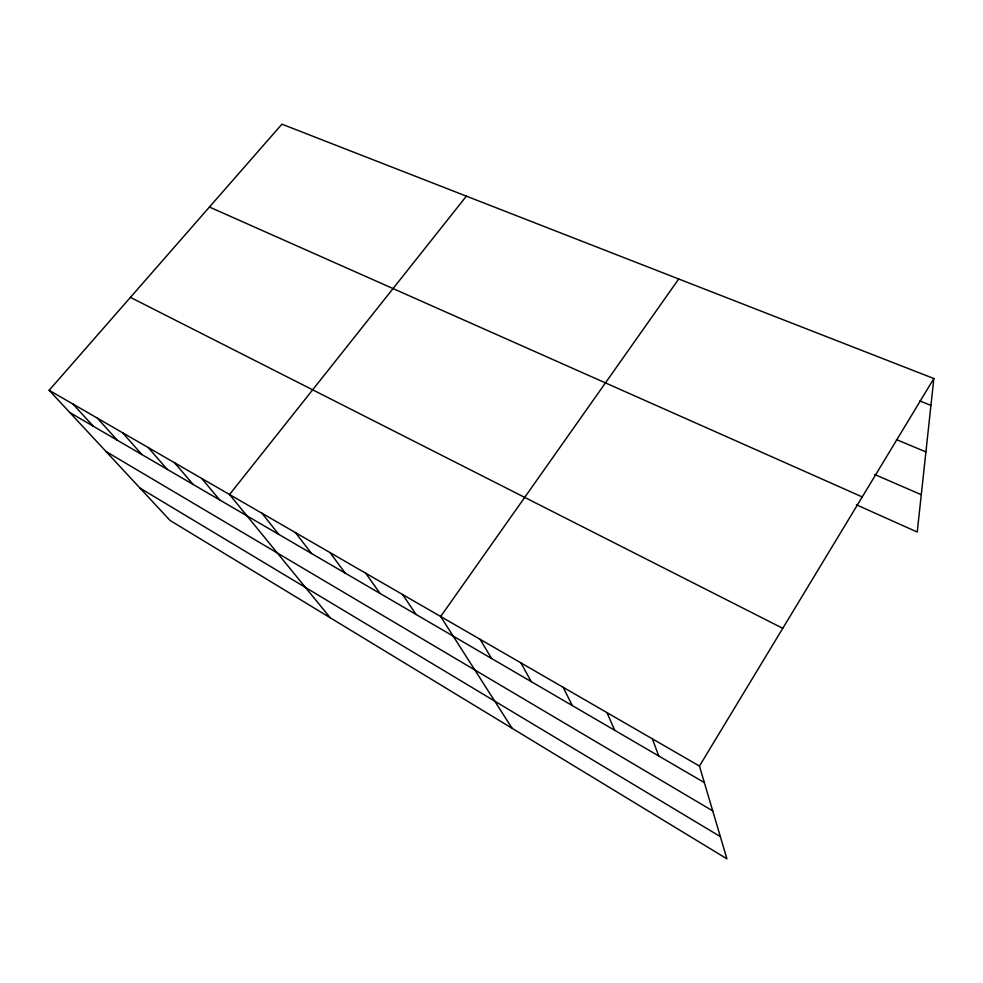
<?xml version="1.0" encoding="UTF-8"?>
<svg xmlns="http://www.w3.org/2000/svg" width="983" height="983" viewBox="0 0 983 983"><rect width="100%" height="100%" fill="white"/><g stroke="black" fill="none" stroke-linecap="round" stroke-linejoin="round"><path stroke-width="1.47" d="M49.15 390.288L699.454 766.052L726.916 858.823L170.059 520.449L49.15 390.288L281.924 124.177L933.85 378.529L917.237 532.036L856.377 504.783M699.454 766.052L933.85 378.529M678.725 278.988L440.679 616.525L512.082 728.28M466.397 196.145L229.543 494.523L330.276 617.803M919.793 400.941L930.938 405.401M896.459 439.61L925.912 451.91M874.624 474.47L921.28 494.707M209.44 207.044L862.238 496.919M130.42 297.37L782.763 628.309M69.793 412.516L704.344 782.579M106.041 451.529L712.724 810.889M139.979 488.072L720.342 836.619M72.988 404.05L93.25 426.192M97.415 418.18L117.284 440.212M122.482 432.655L141.921 454.576M148.2 447.523L167.184 469.309M174.605 462.772L193.086 484.41M201.699 478.438L219.676 499.917M261.994 513.273L278.717 534.359M295.465 532.614L311.476 553.454M330.018 552.581L345.242 573.15M365.688 573.2L380.077 593.474M402.563 594.494L416.042 614.436M480.097 639.306L491.561 658.487M520.904 662.874L531.238 681.624M563.148 687.289L572.278 705.561M606.941 712.601L614.756 730.332M652.343 738.835L658.757 755.988"/></g></svg>
